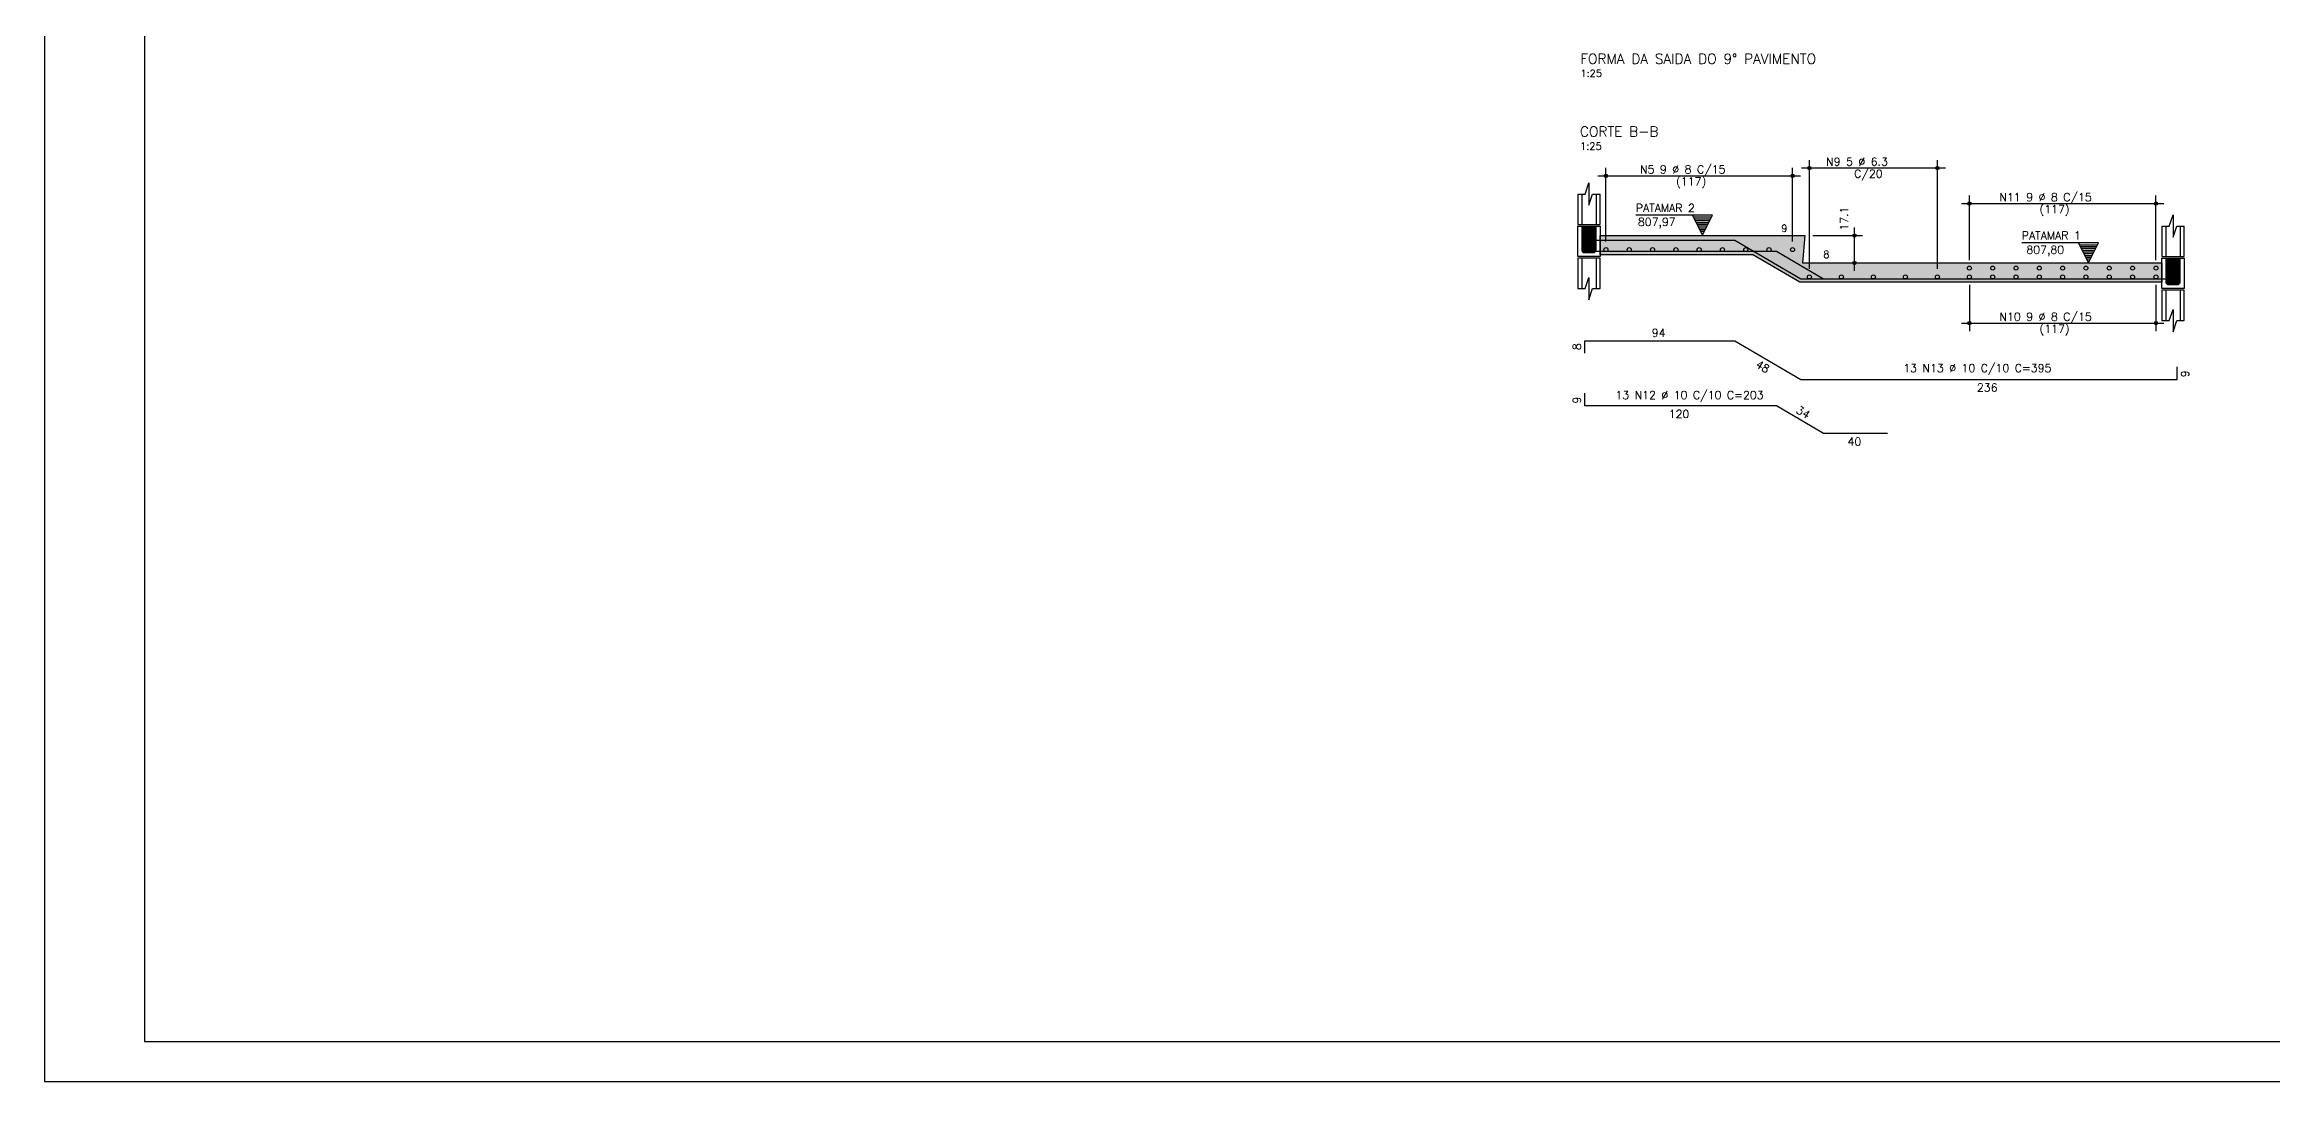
# Model space of a CAD drawing. Extents: x 0 to 84.1, y 0 to 59.4.
# Drawn here: x 0 to 55.7, y 0 to 25.9 of the extents above; entities that cross this region are included whole.
import ezdxf

# ---------------------------------------------------------------- set-up
doc = ezdxf.new("R2010")
doc.units = 0
doc.header["$MEASUREMENT"] = 0
for name, color, linetype in [('ARQ_FOLHA', 7, 'CONTINUOUS'), ('PENA_01', 1, 'CONTINUOUS'), ('PENA_02', 2, 'CONTINUOUS'), ('PENA_03', 3, 'CONTINUOUS'), ('PENA_04', 4, 'CONTINUOUS'), ('PENA_05', 5, 'CONTINUOUS'), ('PENA_10', 253, 'CONTINUOUS')]:
    doc.layers.add(name, color=color, linetype=linetype)
doc.styles.get("Standard").update_dxf_attribs({"font": 'ROMANS.SHX'})

msp = doc.modelspace()

# ---------------------------------------------------------------- linework, layer by layer
at = {"layer": 'ARQ_FOLHA', "color": 1}
for points in [[(0, 0), (84.1, 0), (84.1, 59.4), (0, 59.4)], [(2.5, 1), (83.1, 1), (83.1, 58.4), (2.5, 58.4)]]:
    msp.add_lwpolyline(points, close=True, dxfattribs=at)
at = {"layer": 'PENA_01', "linetype": 'Continuous'}
for p, q in [((39.026, 20.981), (39.026, 22.825)), ((43.69, 20.981), (43.69, 22.825)), ((44.11, 20.299), (44.11, 23.018)), ((47.31, 20.299), (47.31, 23.018)), ((38.826, 22.625), (43.89, 22.625)), ((47.51, 22.818), (43.91, 22.818)), ((47.91, 21.932), (52.974, 21.932)), ((48.11, 20.519), (48.11, 22.132)), ((52.774, 20.519), (52.774, 22.132)), ((45.238, 20.249), (45.238, 21.333)), ((44.2, 21.133), (45.438, 21.133)), ((45.197, 20.449), (45.438, 20.449)), ((48.11, 19.899), (48.11, 18.745)), ((52.774, 19.899), (52.774, 18.745)), ((47.91, 18.945), (52.974, 18.945))]:
    msp.add_line(p, q, dxfattribs=at)
msp.add_lwpolyline([(38.88, 21.133), (44, 21.133), (43.94, 20.449), (52.92, 20.449), (52.92, 19.969), (43.87, 19.969), (42.696, 20.653), (38.88, 20.653), (38.88, 21.133)], dxfattribs=at)
at = {"layer": 'PENA_02', "linetype": 'Continuous'}
for points in [[(0, 0), (84.1, 0), (84.1, 59.4), (0, 59.4), (0, 0)], [(0, 0), (84.1, 0), (84.1, 59.4), (0, 59.4), (0, 0)], [(38.32, 22.169), (38.507, 22.169), (38.6, 22.449), (38.6, 21.889), (38.693, 22.169), (38.88, 22.169)], [(52.92, 21.369), (53.107, 21.369), (53.2, 21.649), (53.2, 21.089), (53.293, 21.369), (53.48, 21.369)], [(38.32, 19.809), (38.507, 19.809), (38.6, 20.089), (38.6, 19.529), (38.693, 19.809), (38.88, 19.809)], [(52.92, 19.009), (53.107, 19.009), (53.2, 19.289), (53.2, 18.729), (53.293, 19.009), (53.48, 19.009)]]:
    msp.add_lwpolyline(points, dxfattribs=at)
for centre, radius in [((44.11, 22.818), 0.0416), ((44.11, 22.818), 0.0208), ((47.31, 22.818), 0.0416), ((47.31, 22.818), 0.0208), ((39.026, 22.625), 0.0416), ((39.026, 22.625), 0.0208), ((43.69, 22.625), 0.0416), ((43.69, 22.625), 0.0208), ((48.11, 21.932), 0.0416), ((48.11, 21.932), 0.0208), ((52.774, 21.932), 0.0416), ((52.774, 21.932), 0.0208), ((45.238, 21.133), 0.04), ((45.238, 21.133), 0.02), ((45.238, 20.449), 0.04), ((45.238, 20.449), 0.02), ((48.11, 18.945), 0.0416), ((48.11, 18.945), 0.0208), ((52.774, 18.945), 0.0416), ((52.774, 18.945), 0.0208)]:
    msp.add_circle(centre, radius, dxfattribs=at)
at = {"layer": 'PENA_03', "linetype": 'Continuous'}
for p, q in [((38.32, 22.169), (38.32, 21.409)), ((38.42, 22.169), (38.42, 21.409)), ((38.78, 22.169), (38.78, 21.409)), ((38.88, 21.409), (38.88, 22.169)), ((38.32, 21.409), (38.88, 21.409)), ((41.69, 21.641), (39.77, 21.641)), ((41.44, 21.141), (41.19, 21.641)), ((41.212, 21.597), (41.668, 21.597)), ((41.235, 21.552), (41.645, 21.552)), ((41.257, 21.508), (41.623, 21.508)), ((41.279, 21.463), (41.601, 21.463)), ((41.301, 21.419), (41.578, 21.419)), ((41.324, 21.374), (41.556, 21.374)), ((41.346, 21.329), (41.534, 21.329)), ((41.368, 21.285), (41.512, 21.285)), ((41.391, 21.24), (41.489, 21.24)), ((41.413, 21.196), (41.467, 21.196)), ((41.44, 21.141), (41.69, 21.641)), ((52.92, 21.369), (52.92, 20.609)), ((53.02, 21.369), (53.02, 20.609)), ((53.38, 21.369), (53.38, 20.609)), ((53.48, 20.609), (53.48, 21.369)), ((51.338, 20.949), (49.418, 20.949)), ((51.088, 20.449), (50.838, 20.949)), ((50.86, 20.905), (51.315, 20.905)), ((50.882, 20.86), (51.293, 20.86)), ((50.905, 20.816), (51.271, 20.816)), ((50.927, 20.771), (51.249, 20.771)), ((50.949, 20.727), (51.226, 20.727)), ((50.972, 20.682), (51.204, 20.682)), ((50.994, 20.637), (51.182, 20.637)), ((51.088, 20.449), (51.338, 20.949)), ((52.92, 20.609), (53.48, 20.609)), ((38.88, 20.569), (38.32, 20.569)), ((38.32, 20.569), (38.32, 19.809)), ((38.42, 20.569), (38.42, 19.809)), ((38.78, 20.569), (38.78, 19.809)), ((38.88, 19.809), (38.88, 20.569)), ((51.016, 20.593), (51.159, 20.593)), ((51.038, 20.548), (51.137, 20.548)), ((51.061, 20.504), (51.115, 20.504)), ((52.92, 19.769), (52.92, 19.009)), ((53.48, 19.769), (52.92, 19.769)), ((53.02, 19.769), (53.02, 19.009)), ((53.38, 19.769), (53.38, 19.009)), ((53.48, 19.009), (53.48, 19.769))]:
    msp.add_line(p, q, dxfattribs=at)
for points in [[(38.88, 20.609), (38.32, 20.609), (38.32, 21.369), (38.88, 21.369), (38.88, 20.609)], [(38.42, 21.369), (38.42, 20.749), (38.46, 20.709), (38.74, 20.709), (38.78, 20.749), (38.78, 21.369)], [(41.19, 21.641), (41.44, 21.141), (41.69, 21.641), (41.19, 21.641)], [(38.548, 20.856), (38.549, 20.866), (38.552, 20.876), (38.557, 20.885), (38.564, 20.893), (38.573, 20.899), (38.582, 20.903), (38.592, 20.906), (38.603, 20.906), (38.613, 20.903), (38.623, 20.899), (38.631, 20.893), (38.638, 20.885), (38.643, 20.876), (38.647, 20.866), (38.648, 20.856), (38.647, 20.846), (38.643, 20.836), (38.638, 20.827), (38.631, 20.819), (38.623, 20.813), (38.613, 20.808), (38.603, 20.806), (38.592, 20.806), (38.582, 20.808), (38.573, 20.813), (38.564, 20.819), (38.557, 20.827), (38.552, 20.836), (38.549, 20.846), (38.548, 20.856)], [(50.838, 20.949), (51.088, 20.449), (51.338, 20.949), (50.838, 20.949)], [(53.48, 19.809), (52.92, 19.809), (52.92, 20.569), (53.48, 20.569), (53.48, 19.809)], [(53.02, 20.569), (53.02, 19.949), (53.06, 19.909), (53.34, 19.909), (53.38, 19.949), (53.38, 20.569)], [(53.148, 20.056), (53.149, 20.066), (53.152, 20.076), (53.157, 20.085), (53.164, 20.093), (53.173, 20.099), (53.182, 20.103), (53.192, 20.106), (53.203, 20.106), (53.213, 20.103), (53.223, 20.099), (53.231, 20.093), (53.238, 20.085), (53.243, 20.076), (53.247, 20.066), (53.248, 20.056), (53.247, 20.046), (53.243, 20.036), (53.238, 20.027), (53.231, 20.019), (53.223, 20.013), (53.213, 20.008), (53.203, 20.006), (53.192, 20.006), (53.182, 20.008), (53.173, 20.013), (53.164, 20.019), (53.157, 20.027), (53.152, 20.036), (53.149, 20.046), (53.148, 20.056)]]:
    msp.add_lwpolyline(points, dxfattribs=at)
for centre in [(38.598, 20.856), (39.026, 20.781), (39.608, 20.781), (40.191, 20.781), (40.773, 20.781), (41.356, 20.781), (41.938, 20.781), (42.521, 20.781), (43.103, 20.781), (43.69, 20.781), (44.11, 20.099), (44.91, 20.099), (45.71, 20.099), (46.51, 20.099), (47.31, 20.099), (48.11, 20.319), (48.11, 20.099), (48.692, 20.319), (48.692, 20.099), (49.275, 20.319), (49.275, 20.099), (49.857, 20.319), (49.857, 20.099), (50.44, 20.319), (50.44, 20.099), (51.022, 20.319), (51.022, 20.099), (51.605, 20.319), (51.605, 20.099), (52.187, 20.319), (52.187, 20.099), (52.774, 20.319), (52.774, 20.099), (53.198, 20.056)]:
    msp.add_circle(centre, 0.05, dxfattribs=at)
for points in [[(38.548, 20.856), (38.582, 20.903), (38.592, 20.906)], [(38.548, 20.856), (38.592, 20.906), (38.603, 20.906)], [(38.548, 20.856), (38.603, 20.906), (38.613, 20.903)], [(38.548, 20.856), (38.573, 20.899), (38.582, 20.903)], [(38.548, 20.856), (38.613, 20.903), (38.623, 20.899)], [(38.548, 20.856), (38.564, 20.893), (38.573, 20.899)], [(38.548, 20.856), (38.623, 20.899), (38.631, 20.893)], [(38.548, 20.856), (38.557, 20.885), (38.564, 20.893)], [(38.548, 20.856), (38.631, 20.893), (38.638, 20.885)], [(38.548, 20.856), (38.552, 20.876), (38.557, 20.885)], [(38.548, 20.856), (38.638, 20.885), (38.643, 20.876)], [(38.548, 20.856), (38.549, 20.866), (38.552, 20.876)], [(38.548, 20.856), (38.643, 20.876), (38.647, 20.866)], [(38.548, 20.856), (38.647, 20.866), (38.648, 20.856)], [(38.548, 20.856), (38.648, 20.856), (38.647, 20.846)], [(38.548, 20.856), (38.647, 20.846), (38.643, 20.836)], [(38.548, 20.856), (38.643, 20.836), (38.638, 20.827)], [(38.548, 20.856), (38.638, 20.827), (38.631, 20.819)], [(38.548, 20.856), (38.631, 20.819), (38.623, 20.813)], [(38.548, 20.856), (38.623, 20.813), (38.613, 20.808)], [(38.548, 20.856), (38.613, 20.808), (38.603, 20.806)], [(38.548, 20.856), (38.603, 20.806), (38.592, 20.806)], [(38.548, 20.856), (38.592, 20.806), (38.582, 20.808)], [(38.548, 20.856), (38.582, 20.808), (38.573, 20.813)], [(38.548, 20.856), (38.573, 20.813), (38.564, 20.819)], [(38.548, 20.856), (38.564, 20.819), (38.557, 20.827)], [(38.548, 20.856), (38.557, 20.827), (38.552, 20.836)], [(38.548, 20.856), (38.552, 20.836), (38.549, 20.846)], [(38.548, 20.856), (38.549, 20.846), (38.548, 20.856)], [(53.148, 20.056), (53.182, 20.103), (53.192, 20.106)], [(53.148, 20.056), (53.192, 20.106), (53.203, 20.106)], [(53.148, 20.056), (53.203, 20.106), (53.213, 20.103)], [(53.148, 20.056), (53.173, 20.099), (53.182, 20.103)], [(53.148, 20.056), (53.213, 20.103), (53.223, 20.099)], [(53.148, 20.056), (53.164, 20.093), (53.173, 20.099)], [(53.148, 20.056), (53.223, 20.099), (53.231, 20.093)], [(53.148, 20.056), (53.157, 20.085), (53.164, 20.093)], [(53.148, 20.056), (53.231, 20.093), (53.238, 20.085)], [(53.148, 20.056), (53.152, 20.076), (53.157, 20.085)], [(53.148, 20.056), (53.238, 20.085), (53.243, 20.076)], [(53.148, 20.056), (53.149, 20.066), (53.152, 20.076)], [(53.148, 20.056), (53.243, 20.076), (53.247, 20.066)], [(53.148, 20.056), (53.247, 20.066), (53.248, 20.056)], [(53.148, 20.056), (53.248, 20.056), (53.247, 20.046)], [(53.148, 20.056), (53.247, 20.046), (53.243, 20.036)], [(53.148, 20.056), (53.243, 20.036), (53.238, 20.027)], [(53.148, 20.056), (53.238, 20.027), (53.231, 20.019)], [(53.148, 20.056), (53.231, 20.019), (53.223, 20.013)], [(53.148, 20.056), (53.223, 20.013), (53.213, 20.008)], [(53.148, 20.056), (53.213, 20.008), (53.203, 20.006)], [(53.148, 20.056), (53.203, 20.006), (53.192, 20.006)], [(53.148, 20.056), (53.192, 20.006), (53.182, 20.008)], [(53.148, 20.056), (53.182, 20.008), (53.173, 20.013)], [(53.148, 20.056), (53.173, 20.013), (53.164, 20.019)], [(53.148, 20.056), (53.164, 20.019), (53.157, 20.027)], [(53.148, 20.056), (53.157, 20.027), (53.152, 20.036)], [(53.148, 20.056), (53.152, 20.036), (53.149, 20.046)], [(53.148, 20.056), (53.149, 20.046), (53.148, 20.056)]]:
    msp.add_solid(points, dxfattribs=at)
at = {"layer": 'PENA_05', "linetype": 'Continuous'}
for p, q in [((38.5, 20.731), (38.5, 21.051)), ((38.5, 20.713), (38.5, 21.017)), ((38.5, 21.017), (42.244, 21.017)), ((43.292, 20.731), (38.5, 20.731)), ((42.244, 21.017), (43.896, 20.049)), ((44.465, 20.043), (43.292, 20.731)), ((43.896, 20.049), (53.3, 20.049)), ((46.065, 20.043), (44.465, 20.043)), ((53.3, 20.049), (53.3, 20.369)), ((38.5, 18.198), (38.5, 18.502)), ((38.5, 18.502), (42.244, 18.502)), ((42.244, 18.502), (43.896, 17.534)), ((53.3, 17.534), (53.3, 17.854)), ((43.896, 17.534), (53.3, 17.534)), ((38.5, 16.875), (38.5, 17.195)), ((43.292, 16.875), (38.5, 16.875)), ((44.465, 16.187), (43.292, 16.875)), ((46.065, 16.187), (44.465, 16.187))]:
    msp.add_line(p, q, dxfattribs=at)
at = {"layer": 'PENA_10', "linetype": 'Continuous'}
for points in [[(38.78, 21.369), (38.42, 21.369), (38.42, 20.749)], [(38.78, 21.369), (38.42, 20.749), (38.46, 20.709)], [(38.78, 21.369), (38.46, 20.709), (38.74, 20.709)], [(38.78, 21.369), (38.74, 20.709), (38.78, 20.749)], [(38.78, 21.369), (38.78, 20.749), (38.78, 21.369)], [(44, 21.133), (42.696, 20.653), (38.88, 20.653)], [(38.88, 20.653), (38.88, 21.133), (44, 21.133)], [(43.87, 19.969), (42.696, 20.653), (44, 21.133)], [(43.94, 20.449), (43.87, 19.969), (44, 21.133)], [(52.92, 19.969), (43.87, 19.969), (43.94, 20.449)], [(52.92, 20.449), (52.92, 19.969), (43.94, 20.449)], [(53.38, 20.569), (53.02, 20.569), (53.02, 19.949)], [(53.38, 20.569), (53.02, 19.949), (53.06, 19.909)], [(53.38, 20.569), (53.06, 19.909), (53.34, 19.909)], [(53.38, 20.569), (53.34, 19.909), (53.38, 19.949)], [(53.38, 20.569), (53.38, 19.949), (53.38, 20.569)]]:
    msp.add_solid(points, dxfattribs=at)

# ---------------------------------------------------------------- texts
at = {"layer": 'PENA_03', "linetype": 'Continuous'}
for s, height, p in [('1:25', 0.18, (38.386, 25.094)), ('1:25', 0.18, (38.379, 23.277)), ('N5 9 %%c 8 C/15', 0.2, (39.878, 22.685)), ('N9 5 %%c 6.3', 0.2, (44.53, 22.878)), ('(117)', 0.2, (40.778, 22.385)), ('C/20', 0.2, (45.23, 22.578)), ('N11 9 %%c 8 C/15', 0.2, (48.862, 21.992)), ('(117)', 0.2, (49.862, 21.692)), ('9', 0.18, (43.408, 21.225)), ('8', 0.18, (44.459, 20.572)), ('N10 9 %%c 8 C/15', 0.2, (48.862, 19.005)), ('(117)', 0.2, (49.862, 18.705)), ('94', 0.2, (40.172, 18.602)), ('13 N13 %%c 10 C/10 C=395', 0.2, (46.457, 17.721)), ('13 N12 %%c 10 C/10 C=203', 0.2, (39.263, 17.046)), ('236', 0.2, (48.298, 17.234)), ('120', 0.2, (40.596, 16.575)), ('40', 0.2, (45.065, 15.887))]:
    msp.add_text(s, height=height, dxfattribs=at).set_placement(p)
for s, rotation, p in [('17.1', 90, (45.076, 21.255)), ('8', 90, (38.4, 18.27)), ('48', 329.6209, (42.746, 17.861)), ('9', 90, (53.6, 17.594)), ('9', 90, (38.4, 16.935)), ('34', 329.6209, (43.756, 16.718))]:
    msp.add_text(s, height=0.2, rotation=rotation, dxfattribs=at).set_placement(p)
at = {"layer": 'PENA_04', "linetype": 'Continuous'}
for s, p in [('PATAMAR 2', (39.773, 21.722)), ('807,97', (39.826, 21.374)), ('PATAMAR 1', (49.42, 21.034)), ('807,80', (49.535, 20.678))]:
    msp.add_text(s, height=0.2, dxfattribs=at).set_placement(p)
at = {"layer": 'PENA_05', "linetype": 'Continuous'}
for s, p in [('FORMA DA SAIDA DO 9%%d PAVIMENTO', (38.385, 25.423)), ('CORTE B-B', (38.377, 23.606))]:
    msp.add_text(s, height=0.25, dxfattribs=at).set_placement(p)

doc.saveas('drawing.dxf')
